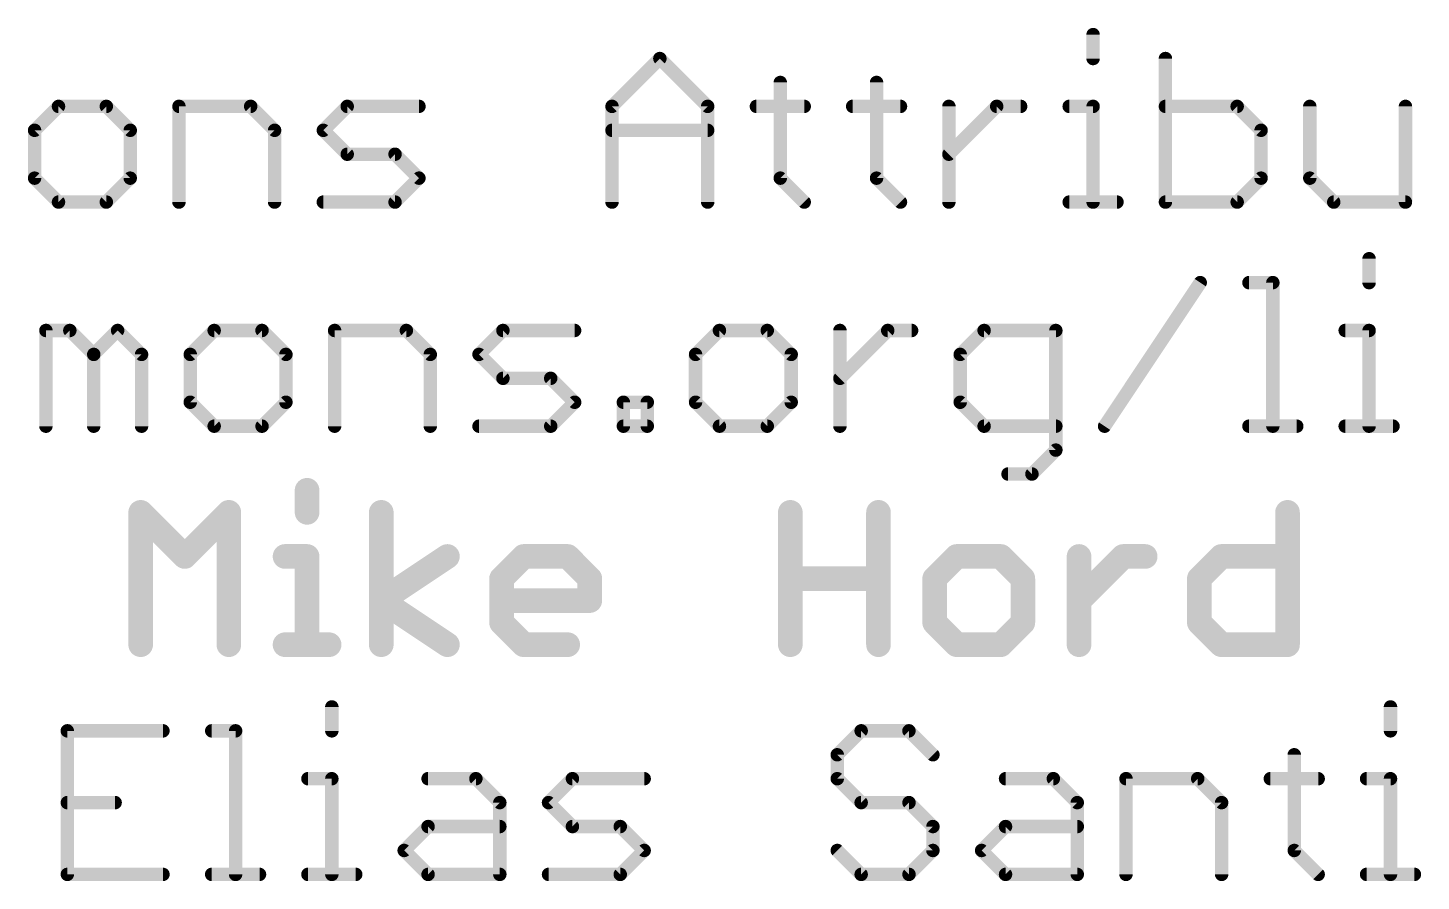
# Model space of a CAD drawing. Extents: x -24 to 83, y -22 to 58.
# Drawn here: x 25.53 to 41.33, y -21.59 to -11.92 of the extents above; entities that cross this region are included whole.
import ezdxf

# ---------------------------------------------------------------- set-up
doc = ezdxf.new("R2010")
doc.units = 0
doc.layers.add('51', color=53, linetype='CONTINUOUS')

msp = doc.modelspace()

# ---------------------------------------------------------------- linework, layer by layer
at = {"layer": '51'}
for points, const_width in [([(37.6107, -11.9956), (37.6107, -12.2668)], 0.1524), ([(32.1552, -12.8091), (32.6976, -12.2668)], 0.1524), ([(32.6976, -12.2668), (33.2399, -12.8091)], 0.1524), ([(38.431, -12.2668), (38.431, -13.8938)], 0.1524), ([(34.0635, -12.538), (34.0635, -13.6226)], 0.1524), ([(35.155, -12.538), (35.155, -13.6226)], 0.1524), ([(25.8778, -12.8091), (25.6066, -13.0803)], 0.1524), ([(26.4201, -12.8091), (25.8778, -12.8091)], 0.1524), ([(26.6913, -13.0803), (26.4201, -12.8091)], 0.1524), ([(27.2438, -13.8938), (27.2438, -12.8091)], 0.1524), ([(27.2438, -12.8091), (28.0573, -12.8091)], 0.1524), ([(28.0573, -12.8091), (28.3284, -13.0803)], 0.1524), ([(28.8809, -13.0803), (29.1521, -12.8091)], 0.1524), ([(29.1521, -12.8091), (29.9656, -12.8091)], 0.1524), ([(32.1552, -13.8938), (32.1552, -12.8091)], 0.1524), ([(33.2399, -12.8091), (33.2399, -13.8938)], 0.1524), ([(33.7924, -12.8091), (34.3347, -12.8091)], 0.1524), ([(34.8838, -12.8091), (35.4262, -12.8091)], 0.1524), ([(35.9753, -13.8938), (35.9753, -12.8091)], 0.1524), ([(35.9753, -13.3515), (36.5176, -12.8091)], 0.1524), ([(36.5176, -12.8091), (36.7888, -12.8091)], 0.1524), ([(37.3396, -12.8091), (37.6107, -12.8091)], 0.1524), ([(37.6107, -12.8091), (37.6107, -13.8938)], 0.1524), ([(39.2445, -12.8091), (38.431, -12.8091)], 0.1524), ([(39.5157, -13.0803), (39.2445, -12.8091)], 0.1524), ([(40.0682, -12.8091), (40.0682, -13.6226)], 0.1524), ([(41.1528, -13.8938), (41.1528, -12.8091)], 0.1524), ([(25.6066, -13.0803), (25.6066, -13.6226)], 0.1524), ([(26.6913, -13.6226), (26.6913, -13.0803)], 0.1524), ([(28.3284, -13.0803), (28.3284, -13.8938)], 0.1524), ([(29.1521, -13.3515), (28.8809, -13.0803)], 0.1524), ([(32.1552, -13.0803), (33.2399, -13.0803)], 0.1524), ([(39.5157, -13.6226), (39.5157, -13.0803)], 0.1524), ([(29.6944, -13.3515), (29.1521, -13.3515)], 0.1524), ([(29.9656, -13.6226), (29.6944, -13.3515)], 0.1524), ([(25.6066, -13.6226), (25.8778, -13.8938)], 0.1524), ([(26.4201, -13.8938), (26.6913, -13.6226)], 0.1524), ([(29.6944, -13.8938), (29.9656, -13.6226)], 0.1524), ([(34.0635, -13.6226), (34.3347, -13.8938)], 0.1524), ([(35.155, -13.6226), (35.4262, -13.8938)], 0.1524), ([(39.2445, -13.8938), (39.5157, -13.6226)], 0.1524), ([(40.0682, -13.6226), (40.3393, -13.8938)], 0.1524), ([(25.8778, -13.8938), (26.4201, -13.8938)], 0.1524), ([(28.8809, -13.8938), (29.6944, -13.8938)], 0.1524), ([(37.3396, -13.8938), (37.8819, -13.8938)], 0.1524), ([(38.431, -13.8938), (39.2445, -13.8938)], 0.1524), ([(40.3393, -13.8938), (41.1528, -13.8938)], 0.1524), ([(40.7406, -14.5356), (40.7406, -14.8068)], 0.1524), ([(37.7408, -16.4338), (38.8255, -14.8068)], 0.1524), ([(39.378, -14.8068), (39.6491, -14.8068)], 0.1524), ([(39.6491, -14.8068), (39.6491, -16.4338)], 0.1524), ([(25.735, -16.4338), (25.735, -15.3491)], 0.1524), ([(25.735, -15.3491), (26.0062, -15.3491)], 0.1524), ([(26.0062, -15.3491), (26.2773, -15.6203)], 0.1524), ([(26.2773, -15.6203), (26.5485, -15.3491)], 0.1524), ([(26.5485, -15.3491), (26.8197, -15.6203)], 0.1524), ([(27.6433, -15.3491), (27.3722, -15.6203)], 0.1524), ([(28.1857, -15.3491), (27.6433, -15.3491)], 0.1524), ([(28.4568, -15.6203), (28.1857, -15.3491)], 0.1524), ([(29.0093, -16.4338), (29.0093, -15.3491)], 0.1524), ([(29.0093, -15.3491), (29.8228, -15.3491)], 0.1524), ([(29.8228, -15.3491), (30.094, -15.6203)], 0.1524), ([(30.6465, -15.6203), (30.9176, -15.3491)], 0.1524), ([(30.9176, -15.3491), (31.7311, -15.3491)], 0.1524), ([(33.3734, -15.3491), (33.1022, -15.6203)], 0.1524), ([(33.9157, -15.3491), (33.3734, -15.3491)], 0.1524), ([(34.1869, -15.6203), (33.9157, -15.3491)], 0.1524), ([(34.7394, -16.4338), (34.7394, -15.3491)], 0.1524), ([(34.7394, -15.8915), (35.2817, -15.3491)], 0.1524), ([(35.2817, -15.3491), (35.5529, -15.3491)], 0.1524), ([(36.3748, -15.3491), (36.1037, -15.6203)], 0.1524), ([(37.1883, -15.3491), (36.3748, -15.3491)], 0.1524), ([(37.1883, -16.705), (37.1883, -15.3491)], 0.1524), ([(40.4694, -15.3491), (40.7406, -15.3491)], 0.1524), ([(40.7406, -15.3491), (40.7406, -16.4338)], 0.1524), ([(26.2773, -15.6203), (26.2773, -16.4338)], 0.1524), ([(26.8197, -15.6203), (26.8197, -16.4338)], 0.1524), ([(27.3722, -15.6203), (27.3722, -16.1626)], 0.1524), ([(28.4568, -16.1626), (28.4568, -15.6203)], 0.1524), ([(30.094, -15.6203), (30.094, -16.4338)], 0.1524), ([(30.9176, -15.8915), (30.6465, -15.6203)], 0.1524), ([(33.1022, -15.6203), (33.1022, -16.1626)], 0.1524), ([(34.1869, -16.1626), (34.1869, -15.6203)], 0.1524), ([(36.1037, -15.6203), (36.1037, -16.1626)], 0.1524), ([(31.46, -15.8915), (30.9176, -15.8915)], 0.1524), ([(31.7311, -16.1626), (31.46, -15.8915)], 0.1524), ([(27.3722, -16.1626), (27.6433, -16.4338)], 0.1524), ([(28.1857, -16.4338), (28.4568, -16.1626)], 0.1524), ([(31.46, -16.4338), (31.7311, -16.1626)], 0.1524), ([(32.2836, -16.4338), (32.2836, -16.1626)], 0.1524), ([(32.2836, -16.1626), (32.5548, -16.1626)], 0.1524), ([(32.5548, -16.1626), (32.5548, -16.4338)], 0.1524), ([(33.1022, -16.1626), (33.3734, -16.4338)], 0.1524), ([(33.9157, -16.4338), (34.1869, -16.1626)], 0.1524), ([(36.1037, -16.1626), (36.3748, -16.4338)], 0.1524), ([(27.6433, -16.4338), (28.1857, -16.4338)], 0.1524), ([(30.6465, -16.4338), (31.46, -16.4338)], 0.1524), ([(32.5548, -16.4338), (32.2836, -16.4338)], 0.1524), ([(33.3734, -16.4338), (33.9157, -16.4338)], 0.1524), ([(36.3748, -16.4338), (37.1883, -16.4338)], 0.1524), ([(39.378, -16.4338), (39.9203, -16.4338)], 0.1524), ([(40.4694, -16.4338), (41.0117, -16.4338)], 0.1524), ([(36.9172, -16.9761), (37.1883, -16.705)], 0.1524), ([(36.646, -16.9761), (36.9172, -16.9761)], 0.1524), ([(28.6968, -17.1604), (28.6968, -17.4104)], 0.2794), ([(26.8097, -18.9103), (26.8097, -17.4104)], 0.2794), ([(26.8097, -17.4104), (27.3097, -17.9104)], 0.2794), ([(27.3097, -17.9104), (27.8096, -17.4104)], 0.2794), ([(27.8096, -17.4104), (27.8096, -18.9103)], 0.2794), ([(29.5383, -18.9103), (29.5383, -17.4104)], 0.2794), ([(34.1769, -18.9103), (34.1769, -17.4104)], 0.2794), ([(35.1768, -17.4104), (35.1768, -18.9103)], 0.2794), ([(39.8154, -17.4104), (39.8154, -18.9103)], 0.2794), ([(28.4469, -17.9104), (28.6968, -17.9104)], 0.2794), ([(28.6968, -17.9104), (28.6968, -18.9103)], 0.2794), ([(29.5383, -18.4103), (30.2882, -17.9104)], 0.2794), ([(30.9026, -18.1604), (31.1526, -17.9104)], 0.2794), ([(31.1526, -17.9104), (31.6525, -17.9104)], 0.2794), ([(31.6525, -17.9104), (31.9025, -18.1604)], 0.2794), ([(36.064, -17.9104), (35.8141, -18.1604)], 0.2794), ([(36.564, -17.9104), (36.064, -17.9104)], 0.2794), ([(36.814, -18.1604), (36.564, -17.9104)], 0.2794), ([(37.4512, -18.9103), (37.4512, -17.9104)], 0.2794), ([(37.4512, -18.4103), (37.9512, -17.9104)], 0.2794), ([(37.9512, -17.9104), (38.2012, -17.9104)], 0.2794), ([(38.8155, -18.1604), (39.0655, -17.9104)], 0.2794), ([(39.0655, -17.9104), (39.8154, -17.9104)], 0.2794), ([(30.9026, -18.6603), (30.9026, -18.1604)], 0.2794), ([(31.9025, -18.1604), (31.9025, -18.4103)], 0.2794), ([(34.1769, -18.1604), (35.1768, -18.1604)], 0.2794), ([(35.8141, -18.1604), (35.8141, -18.6603)], 0.2794), ([(36.814, -18.6603), (36.814, -18.1604)], 0.2794), ([(38.8155, -18.6603), (38.8155, -18.1604)], 0.2794), ([(30.2882, -18.9103), (29.5383, -18.4103)], 0.2794), ([(31.9025, -18.4103), (30.9026, -18.4103)], 0.2794), ([(31.1526, -18.9103), (30.9026, -18.6603)], 0.2794), ([(35.8141, -18.6603), (36.064, -18.9103)], 0.2794), ([(36.564, -18.9103), (36.814, -18.6603)], 0.2794), ([(39.0655, -18.9103), (38.8155, -18.6603)], 0.2794), ([(28.4469, -18.9103), (28.9468, -18.9103)], 0.2794), ([(31.6525, -18.9103), (31.1526, -18.9103)], 0.2794), ([(36.064, -18.9103), (36.564, -18.9103)], 0.2794), ([(39.8154, -18.9103), (39.0655, -18.9103)], 0.2794), ([(28.9775, -19.6156), (28.9775, -19.8868)], 0.1524), ([(40.9833, -19.6156), (40.9833, -19.8868)], 0.1524), ([(27.0624, -19.8868), (25.9778, -19.8868)], 0.1524), ([(25.9778, -19.8868), (25.9778, -21.5138)], 0.1524), ([(27.6149, -19.8868), (27.8861, -19.8868)], 0.1524), ([(27.8861, -19.8868), (27.8861, -21.5138)], 0.1524), ([(34.9804, -19.8868), (34.7093, -20.158)], 0.1524), ([(35.5228, -19.8868), (34.9804, -19.8868)], 0.1524), ([(35.7939, -20.158), (35.5228, -19.8868)], 0.1524), ([(34.7093, -20.158), (34.7093, -20.4291)], 0.1524), ([(39.8919, -20.158), (39.8919, -21.2426)], 0.1524), ([(28.7064, -20.4291), (28.9775, -20.4291)], 0.1524), ([(28.9775, -20.4291), (28.9775, -21.5138)], 0.1524), ([(30.069, -20.4291), (30.6113, -20.4291)], 0.1524), ([(30.6113, -20.4291), (30.8825, -20.7003)], 0.1524), ([(31.435, -20.7003), (31.7061, -20.4291)], 0.1524), ([(31.7061, -20.4291), (32.5196, -20.4291)], 0.1524), ([(34.7093, -20.4291), (34.9804, -20.7003)], 0.1524), ([(36.6176, -20.4291), (37.1599, -20.4291)], 0.1524), ([(37.1599, -20.4291), (37.4311, -20.7003)], 0.1524), ([(37.9836, -21.5138), (37.9836, -20.4291)], 0.1524), ([(37.9836, -20.4291), (38.7971, -20.4291)], 0.1524), ([(38.7971, -20.4291), (39.0682, -20.7003)], 0.1524), ([(39.6207, -20.4291), (40.1631, -20.4291)], 0.1524), ([(40.7122, -20.4291), (40.9833, -20.4291)], 0.1524), ([(40.9833, -20.4291), (40.9833, -21.5138)], 0.1524), ([(25.9778, -20.7003), (26.5201, -20.7003)], 0.1524), ([(30.8825, -20.7003), (30.8825, -21.5138)], 0.1524), ([(31.7061, -20.9715), (31.435, -20.7003)], 0.1524), ([(34.9804, -20.7003), (35.5228, -20.7003)], 0.1524), ([(35.5228, -20.7003), (35.7939, -20.9715)], 0.1524), ([(37.4311, -20.7003), (37.4311, -21.5138)], 0.1524), ([(39.0682, -20.7003), (39.0682, -21.5138)], 0.1524), ([(29.7978, -21.2426), (30.069, -20.9715)], 0.1524), ([(30.069, -20.9715), (30.8825, -20.9715)], 0.1524), ([(32.2485, -20.9715), (31.7061, -20.9715)], 0.1524), ([(32.5196, -21.2426), (32.2485, -20.9715)], 0.1524), ([(35.7939, -20.9715), (35.7939, -21.2426)], 0.1524), ([(36.3464, -21.2426), (36.6176, -20.9715)], 0.1524), ([(36.6176, -20.9715), (37.4311, -20.9715)], 0.1524), ([(30.069, -21.5138), (29.7978, -21.2426)], 0.1524), ([(32.2485, -21.5138), (32.5196, -21.2426)], 0.1524), ([(34.9804, -21.5138), (34.7093, -21.2426)], 0.1524), ([(35.7939, -21.2426), (35.5228, -21.5138)], 0.1524), ([(36.6176, -21.5138), (36.3464, -21.2426)], 0.1524), ([(39.8919, -21.2426), (40.1631, -21.5138)], 0.1524), ([(25.9778, -21.5138), (27.0624, -21.5138)], 0.1524), ([(27.6149, -21.5138), (28.1573, -21.5138)], 0.1524), ([(28.7064, -21.5138), (29.2487, -21.5138)], 0.1524), ([(30.8825, -21.5138), (30.069, -21.5138)], 0.1524), ([(31.435, -21.5138), (32.2485, -21.5138)], 0.1524), ([(35.5228, -21.5138), (34.9804, -21.5138)], 0.1524), ([(37.4311, -21.5138), (36.6176, -21.5138)], 0.1524), ([(40.7122, -21.5138), (41.2545, -21.5138)], 0.1524)]:
    msp.add_lwpolyline(points, dxfattribs=dict(at, const_width=const_width))
for points, const_width in [([(37.6488, -11.9956, 1), (37.5726, -11.9956)], 0.0762), ([(32.7245, -12.2399, 1), (32.6706, -12.2938)], 0.0762), ([(32.7245, -12.2938, 1), (32.6706, -12.2399)], 0.0762), ([(37.5726, -12.2668, 1), (37.6488, -12.2668)], 0.0762), ([(38.4691, -12.2668, 1), (38.3929, -12.2668)], 0.0762), ([(34.1016, -12.538, 1), (34.0254, -12.538)], 0.0762), ([(35.1931, -12.538, 1), (35.1169, -12.538)], 0.0762), ([(25.8778, -12.771, 1), (25.8778, -12.8472)], 0.0762), ([(25.9047, -12.8361, 1), (25.8508, -12.7822)], 0.0762), ([(26.447, -12.7822, 1), (26.3932, -12.8361)], 0.0762), ([(26.4201, -12.8472, 1), (26.4201, -12.771)], 0.0762), ([(27.2819, -12.8091, 1), (27.2057, -12.8091)], 0.0762), ([(27.2438, -12.771, 1), (27.2438, -12.8472)], 0.0762), ([(28.0842, -12.7822, 1), (28.0303, -12.8361)], 0.0762), ([(28.0573, -12.8472, 1), (28.0573, -12.771)], 0.0762), ([(29.1521, -12.771, 1), (29.1521, -12.8472)], 0.0762), ([(29.179, -12.8361, 1), (29.1251, -12.7822)], 0.0762), ([(29.9656, -12.8472, 1), (29.9656, -12.771)], 0.0762), ([(32.1933, -12.8091, 1), (32.1171, -12.8091)], 0.0762), ([(32.1283, -12.7822, 1), (32.1822, -12.8361)], 0.0762), ([(33.278, -12.8091, 1), (33.2018, -12.8091)], 0.0762), ([(33.2129, -12.8361, 1), (33.2668, -12.7822)], 0.0762), ([(33.7924, -12.771, 1), (33.7924, -12.8472)], 0.0762), ([(34.3347, -12.8472, 1), (34.3347, -12.771)], 0.0762), ([(34.8838, -12.771, 1), (34.8838, -12.8472)], 0.0762), ([(35.4262, -12.8472, 1), (35.4262, -12.771)], 0.0762), ([(36.0134, -12.8091, 1), (35.9372, -12.8091)], 0.0762), ([(36.5176, -12.771, 1), (36.5176, -12.8472)], 0.0762), ([(36.5445, -12.8361, 1), (36.4906, -12.7822)], 0.0762), ([(36.7888, -12.8472, 1), (36.7888, -12.771)], 0.0762), ([(37.3396, -12.771, 1), (37.3396, -12.8472)], 0.0762), ([(37.6488, -12.8091, 1), (37.5726, -12.8091)], 0.0762), ([(37.6107, -12.8472, 1), (37.6107, -12.771)], 0.0762), ([(38.431, -12.771, 1), (38.431, -12.8472)], 0.0762), ([(39.2714, -12.7822, 1), (39.2175, -12.8361)], 0.0762), ([(39.2445, -12.8472, 1), (39.2445, -12.771)], 0.0762), ([(40.1063, -12.8091, 1), (40.0301, -12.8091)], 0.0762), ([(41.1909, -12.8091, 1), (41.1147, -12.8091)], 0.0762), ([(25.6447, -13.0803, 1), (25.5685, -13.0803)], 0.0762), ([(25.5797, -13.0534, 1), (25.6335, -13.1072)], 0.0762), ([(26.7294, -13.0803, 1), (26.6532, -13.0803)], 0.0762), ([(26.6643, -13.1072, 1), (26.7182, -13.0534)], 0.0762), ([(28.3665, -13.0803, 1), (28.2903, -13.0803)], 0.0762), ([(28.3015, -13.1072, 1), (28.3554, -13.0534)], 0.0762), ([(28.9079, -13.0534, 1), (28.854, -13.1072)], 0.0762), ([(28.854, -13.0534, 1), (28.9079, -13.1072)], 0.0762), ([(32.1552, -13.0422, 1), (32.1552, -13.1184)], 0.0762), ([(33.2399, -13.1184, 1), (33.2399, -13.0422)], 0.0762), ([(39.5538, -13.0803, 1), (39.4776, -13.0803)], 0.0762), ([(39.4887, -13.1072, 1), (39.5426, -13.0534)], 0.0762), ([(29.1521, -13.3134, 1), (29.1521, -13.3896)], 0.0762), ([(29.1251, -13.3784, 1), (29.179, -13.3245)], 0.0762), ([(29.7214, -13.3245, 1), (29.6675, -13.3784)], 0.0762), ([(29.6944, -13.3896, 1), (29.6944, -13.3134)], 0.0762), ([(35.9483, -13.3245, 1), (36.0022, -13.3784)], 0.0762), ([(25.6335, -13.5957, 1), (25.5797, -13.6496)], 0.0762), ([(25.5685, -13.6226, 1), (25.6447, -13.6226)], 0.0762), ([(26.6532, -13.6226, 1), (26.7294, -13.6226)], 0.0762), ([(26.7182, -13.6496, 1), (26.6643, -13.5957)], 0.0762), ([(29.9925, -13.6496, 1), (29.9386, -13.5957)], 0.0762), ([(29.9386, -13.6496, 1), (29.9925, -13.5957)], 0.0762), ([(34.0905, -13.5957, 1), (34.0366, -13.6496)], 0.0762), ([(34.0254, -13.6226, 1), (34.1016, -13.6226)], 0.0762), ([(35.1819, -13.5957, 1), (35.128, -13.6496)], 0.0762), ([(35.1169, -13.6226, 1), (35.1931, -13.6226)], 0.0762), ([(39.4776, -13.6226, 1), (39.5538, -13.6226)], 0.0762), ([(39.5426, -13.6496, 1), (39.4887, -13.5957)], 0.0762), ([(40.0951, -13.5957, 1), (40.0412, -13.6496)], 0.0762), ([(40.0301, -13.6226, 1), (40.1063, -13.6226)], 0.0762), ([(25.8778, -13.8557, 1), (25.8778, -13.9319)], 0.0762), ([(25.8508, -13.9207, 1), (25.9047, -13.8669)], 0.0762), ([(26.3932, -13.8669, 1), (26.447, -13.9207)], 0.0762), ([(26.4201, -13.9319, 1), (26.4201, -13.8557)], 0.0762), ([(27.2057, -13.8938, 1), (27.2819, -13.8938)], 0.0762), ([(28.2903, -13.8938, 1), (28.3665, -13.8938)], 0.0762), ([(28.8809, -13.8557, 1), (28.8809, -13.9319)], 0.0762), ([(29.6675, -13.8669, 1), (29.7214, -13.9207)], 0.0762), ([(29.6944, -13.9319, 1), (29.6944, -13.8557)], 0.0762), ([(32.1171, -13.8938, 1), (32.1933, -13.8938)], 0.0762), ([(33.2018, -13.8938, 1), (33.278, -13.8938)], 0.0762), ([(34.3078, -13.9207, 1), (34.3617, -13.8669)], 0.0762), ([(35.3992, -13.9207, 1), (35.4531, -13.8669)], 0.0762), ([(35.9372, -13.8938, 1), (36.0134, -13.8938)], 0.0762), ([(37.3396, -13.8557, 1), (37.3396, -13.9319)], 0.0762), ([(37.5726, -13.8938, 1), (37.6488, -13.8938)], 0.0762), ([(37.8819, -13.9319, 1), (37.8819, -13.8557)], 0.0762), ([(38.431, -13.8557, 1), (38.431, -13.9319)], 0.0762), ([(38.3929, -13.8938, 1), (38.4691, -13.8938)], 0.0762), ([(39.2176, -13.8669, 1), (39.2714, -13.9207)], 0.0762), ([(39.2445, -13.9319, 1), (39.2445, -13.8557)], 0.0762), ([(40.3393, -13.8557, 1), (40.3393, -13.9319)], 0.0762), ([(40.3124, -13.9207, 1), (40.3663, -13.8669)], 0.0762), ([(41.1147, -13.8938, 1), (41.1909, -13.8938)], 0.0762), ([(41.1528, -13.9319, 1), (41.1528, -13.8557)], 0.0762), ([(40.7787, -14.5356, 1), (40.7025, -14.5356)], 0.0762), ([(38.8572, -14.8279, 1), (38.7938, -14.7857)], 0.0762), ([(39.378, -14.7687, 1), (39.378, -14.8449)], 0.0762), ([(39.6872, -14.8068, 1), (39.611, -14.8068)], 0.0762), ([(39.6491, -14.8449, 1), (39.6491, -14.7687)], 0.0762), ([(40.7025, -14.8068, 1), (40.7787, -14.8068)], 0.0762), ([(25.7731, -15.3491, 1), (25.6969, -15.3491)], 0.0762), ([(25.735, -15.311, 1), (25.735, -15.3872)], 0.0762), ([(26.0331, -15.3222, 1), (25.9792, -15.3761)], 0.0762), ([(26.0062, -15.3872, 1), (26.0062, -15.311)], 0.0762), ([(26.5754, -15.3222, 1), (26.5216, -15.3761)], 0.0762), ([(26.5754, -15.3761, 1), (26.5216, -15.3222)], 0.0762), ([(27.6433, -15.311, 1), (27.6433, -15.3872)], 0.0762), ([(27.6703, -15.3761, 1), (27.6164, -15.3222)], 0.0762), ([(28.2126, -15.3222, 1), (28.1587, -15.3761)], 0.0762), ([(28.1857, -15.3872, 1), (28.1857, -15.311)], 0.0762), ([(29.0474, -15.3491, 1), (28.9712, -15.3491)], 0.0762), ([(29.0093, -15.311, 1), (29.0093, -15.3872)], 0.0762), ([(29.8498, -15.3222, 1), (29.7959, -15.3761)], 0.0762), ([(29.8228, -15.3872, 1), (29.8228, -15.311)], 0.0762), ([(30.9176, -15.311, 1), (30.9176, -15.3872)], 0.0762), ([(30.9446, -15.3761, 1), (30.8907, -15.3222)], 0.0762), ([(31.7311, -15.3872, 1), (31.7311, -15.311)], 0.0762), ([(33.3734, -15.311, 1), (33.3734, -15.3872)], 0.0762), ([(33.4003, -15.3761, 1), (33.3464, -15.3222)], 0.0762), ([(33.9427, -15.3222, 1), (33.8888, -15.3761)], 0.0762), ([(33.9157, -15.3872, 1), (33.9157, -15.311)], 0.0762), ([(34.7775, -15.3491, 1), (34.7013, -15.3491)], 0.0762), ([(35.2817, -15.311, 1), (35.2817, -15.3872)], 0.0762), ([(35.3086, -15.3761, 1), (35.2548, -15.3222)], 0.0762), ([(35.5529, -15.3872, 1), (35.5529, -15.311)], 0.0762), ([(36.3748, -15.311, 1), (36.3748, -15.3872)], 0.0762), ([(36.4018, -15.3761, 1), (36.3479, -15.3222)], 0.0762), ([(37.2264, -15.3491, 1), (37.1502, -15.3491)], 0.0762), ([(37.1883, -15.3872, 1), (37.1883, -15.311)], 0.0762), ([(40.4694, -15.311, 1), (40.4694, -15.3872)], 0.0762), ([(40.7787, -15.3491, 1), (40.7025, -15.3491)], 0.0762), ([(40.7406, -15.3872, 1), (40.7406, -15.311)], 0.0762), ([(26.3154, -15.6203, 1), (26.2392, -15.6203)], 0.0762), ([(26.2504, -15.5934, 1), (26.3043, -15.6472)], 0.0762), ([(26.2504, -15.6472, 1), (26.3043, -15.5934)], 0.0762), ([(26.8578, -15.6203, 1), (26.7816, -15.6203)], 0.0762), ([(26.7927, -15.6472, 1), (26.8466, -15.5934)], 0.0762), ([(27.4103, -15.6203, 1), (27.3341, -15.6203)], 0.0762), ([(27.3452, -15.5934, 1), (27.3991, -15.6472)], 0.0762), ([(28.4949, -15.6203, 1), (28.4187, -15.6203)], 0.0762), ([(28.4299, -15.6472, 1), (28.4838, -15.5934)], 0.0762), ([(30.1321, -15.6203, 1), (30.0559, -15.6203)], 0.0762), ([(30.067, -15.6472, 1), (30.1209, -15.5934)], 0.0762), ([(30.6734, -15.5934, 1), (30.6195, -15.6472)], 0.0762), ([(30.6195, -15.5934, 1), (30.6734, -15.6472)], 0.0762), ([(33.1403, -15.6203, 1), (33.0641, -15.6203)], 0.0762), ([(33.0753, -15.5934, 1), (33.1292, -15.6472)], 0.0762), ([(34.225, -15.6203, 1), (34.1488, -15.6203)], 0.0762), ([(34.1599, -15.6472, 1), (34.2138, -15.5934)], 0.0762), ([(36.1418, -15.6203, 1), (36.0656, -15.6203)], 0.0762), ([(36.0767, -15.5934, 1), (36.1306, -15.6472)], 0.0762), ([(30.9176, -15.8534, 1), (30.9176, -15.9296)], 0.0762), ([(30.8907, -15.9184, 1), (30.9446, -15.8645)], 0.0762), ([(31.4869, -15.8645, 1), (31.433, -15.9184)], 0.0762), ([(31.46, -15.9296, 1), (31.46, -15.8534)], 0.0762), ([(34.7124, -15.8645, 1), (34.7663, -15.9184)], 0.0762), ([(27.3991, -16.1357, 1), (27.3452, -16.1896)], 0.0762), ([(28.4838, -16.1896, 1), (28.4299, -16.1357)], 0.0762), ([(31.7581, -16.1896, 1), (31.7042, -16.1357)], 0.0762), ([(31.7042, -16.1896, 1), (31.7581, -16.1357)], 0.0762), ([(32.3217, -16.1626, 1), (32.2455, -16.1626)], 0.0762), ([(32.2836, -16.1245, 1), (32.2836, -16.2007)], 0.0762), ([(32.5929, -16.1626, 1), (32.5167, -16.1626)], 0.0762), ([(32.5548, -16.2007, 1), (32.5548, -16.1245)], 0.0762), ([(33.1292, -16.1357, 1), (33.0753, -16.1896)], 0.0762), ([(34.2138, -16.1896, 1), (34.1599, -16.1357)], 0.0762), ([(36.1306, -16.1357, 1), (36.0767, -16.1896)], 0.0762), ([(27.3341, -16.1626, 1), (27.4103, -16.1626)], 0.0762), ([(28.4187, -16.1626, 1), (28.4949, -16.1626)], 0.0762), ([(33.0641, -16.1626, 1), (33.1403, -16.1626)], 0.0762), ([(34.1488, -16.1626, 1), (34.225, -16.1626)], 0.0762), ([(36.0656, -16.1626, 1), (36.1418, -16.1626)], 0.0762), ([(25.6969, -16.4338, 1), (25.7731, -16.4338)], 0.0762), ([(26.2392, -16.4338, 1), (26.3154, -16.4338)], 0.0762), ([(26.7816, -16.4338, 1), (26.8578, -16.4338)], 0.0762), ([(27.6433, -16.3957, 1), (27.6433, -16.4719)], 0.0762), ([(27.6164, -16.4607, 1), (27.6703, -16.4069)], 0.0762), ([(28.1587, -16.4069, 1), (28.2126, -16.4607)], 0.0762), ([(28.1857, -16.4719, 1), (28.1857, -16.3957)], 0.0762), ([(28.9712, -16.4338, 1), (29.0474, -16.4338)], 0.0762), ([(30.0559, -16.4338, 1), (30.1321, -16.4338)], 0.0762), ([(30.6465, -16.3957, 1), (30.6465, -16.4719)], 0.0762), ([(31.433, -16.4069, 1), (31.4869, -16.4607)], 0.0762), ([(31.46, -16.4719, 1), (31.46, -16.3957)], 0.0762), ([(32.2836, -16.3957, 1), (32.2836, -16.4719)], 0.0762), ([(32.2455, -16.4338, 1), (32.3217, -16.4338)], 0.0762), ([(32.5167, -16.4338, 1), (32.5929, -16.4338)], 0.0762), ([(32.5548, -16.4719, 1), (32.5548, -16.3957)], 0.0762), ([(33.3734, -16.3957, 1), (33.3734, -16.4719)], 0.0762), ([(33.3464, -16.4607, 1), (33.4003, -16.4069)], 0.0762), ([(33.8888, -16.4069, 1), (33.9426, -16.4607)], 0.0762), ([(33.9157, -16.4719, 1), (33.9157, -16.3957)], 0.0762), ([(34.7013, -16.4338, 1), (34.7775, -16.4338)], 0.0762), ([(36.3748, -16.3957, 1), (36.3748, -16.4719)], 0.0762), ([(36.3479, -16.4607, 1), (36.4018, -16.4069)], 0.0762), ([(37.1883, -16.4719, 1), (37.1883, -16.3957)], 0.0762), ([(37.7091, -16.4127, 1), (37.7725, -16.4549)], 0.0762), ([(39.378, -16.3957, 1), (39.378, -16.4719)], 0.0762), ([(39.611, -16.4338, 1), (39.6872, -16.4338)], 0.0762), ([(39.9203, -16.4719, 1), (39.9203, -16.3957)], 0.0762), ([(40.4694, -16.3957, 1), (40.4694, -16.4719)], 0.0762), ([(40.7025, -16.4338, 1), (40.7787, -16.4338)], 0.0762), ([(41.0117, -16.4719, 1), (41.0117, -16.3957)], 0.0762), ([(37.1502, -16.705, 1), (37.2264, -16.705)], 0.0762), ([(37.2153, -16.7319, 1), (37.1614, -16.678)], 0.0762), ([(36.646, -16.938, 1), (36.646, -17.0142)], 0.0762), ([(36.9172, -17.0142, 1), (36.9172, -16.938)], 0.0762), ([(28.7667, -17.1604, 1), (28.627, -17.1604)], 0.1397), ([(36.8902, -16.9492, 1), (36.9441, -17.0031)], 0.0762), ([(26.8796, -17.4104, 1), (26.7399, -17.4104)], 0.1397), ([(26.8591, -17.361, 1), (26.7603, -17.4598)], 0.1397), ([(27.8795, -17.4104, 1), (27.7398, -17.4104)], 0.1397), ([(27.859, -17.4598, 1), (27.7602, -17.361)], 0.1397), ([(28.627, -17.4104, 1), (28.7667, -17.4104)], 0.1397), ([(29.6081, -17.4104, 1), (29.4684, -17.4104)], 0.1397), ([(34.2468, -17.4104, 1), (34.1071, -17.4104)], 0.1397), ([(35.2467, -17.4104, 1), (35.107, -17.4104)], 0.1397), ([(39.8853, -17.4104, 1), (39.7456, -17.4104)], 0.1397), ([(27.2603, -17.861, 1), (27.3591, -17.9598)], 0.1397), ([(27.2603, -17.9598, 1), (27.3591, -17.861)], 0.1397), ([(28.4469, -17.8405, 1), (28.4469, -17.9802)], 0.1397), ([(28.7667, -17.9104, 1), (28.627, -17.9104)], 0.1397), ([(28.6968, -17.9802, 1), (28.6968, -17.8405)], 0.1397), ([(30.327, -17.9685, 1), (30.2495, -17.8523)], 0.1397), ([(31.1526, -17.8405, 1), (31.1526, -17.9802)], 0.1397), ([(31.202, -17.9598, 1), (31.1032, -17.861)], 0.1397), ([(31.7019, -17.861, 1), (31.6031, -17.9598)], 0.1397), ([(31.6525, -17.9802, 1), (31.6525, -17.8405)], 0.1397), ([(36.064, -17.8405, 1), (36.064, -17.9802)], 0.1397), ([(36.1134, -17.9598, 1), (36.0146, -17.861)], 0.1397), ([(36.6134, -17.861, 1), (36.5146, -17.9598)], 0.1397), ([(36.564, -17.9802, 1), (36.564, -17.8405)], 0.1397), ([(37.5211, -17.9104, 1), (37.3814, -17.9104)], 0.1397), ([(37.9512, -17.8405, 1), (37.9512, -17.9802)], 0.1397), ([(38.0006, -17.9598, 1), (37.9018, -17.861)], 0.1397), ([(38.2012, -17.9802, 1), (38.2012, -17.8405)], 0.1397), ([(39.0655, -17.8405, 1), (39.0655, -17.9802)], 0.1397), ([(39.1149, -17.9598, 1), (39.0161, -17.861)], 0.1397), ([(39.8154, -17.9802, 1), (39.8154, -17.8405)], 0.1397), ([(30.9724, -18.1604, 1), (30.8327, -18.1604)], 0.1397), ([(30.8532, -18.111, 1), (30.952, -18.2098)], 0.1397), ([(31.9724, -18.1604, 1), (31.8327, -18.1604)], 0.1397), ([(31.8531, -18.2098, 1), (31.9519, -18.111)], 0.1397), ([(34.1769, -18.0905, 1), (34.1769, -18.2302)], 0.1397), ([(35.1768, -18.2302, 1), (35.1768, -18.0905)], 0.1397), ([(35.8839, -18.1604, 1), (35.7442, -18.1604)], 0.1397), ([(35.7647, -18.111, 1), (35.8635, -18.2098)], 0.1397), ([(36.8838, -18.1604, 1), (36.7441, -18.1604)], 0.1397), ([(36.7646, -18.2098, 1), (36.8634, -18.111)], 0.1397), ([(38.8854, -18.1604, 1), (38.7457, -18.1604)], 0.1397), ([(38.7661, -18.111, 1), (38.8649, -18.2098)], 0.1397), ([(29.577, -18.3522, 1), (29.4995, -18.4685)], 0.1397), ([(29.4995, -18.3522, 1), (29.577, -18.4685)], 0.1397), ([(30.9026, -18.3405, 1), (30.9026, -18.4802)], 0.1397), ([(31.9025, -18.4802, 1), (31.9025, -18.3405)], 0.1397), ([(37.4018, -18.3609, 1), (37.5006, -18.4597)], 0.1397), ([(31.8327, -18.4103, 1), (31.9724, -18.4103)], 0.1397), ([(30.8327, -18.6603, 1), (30.9724, -18.6603)], 0.1397), ([(30.952, -18.6109, 1), (30.8532, -18.7097)], 0.1397), ([(35.7442, -18.6603, 1), (35.8839, -18.6603)], 0.1397), ([(35.8635, -18.6109, 1), (35.7647, -18.7097)], 0.1397), ([(36.7441, -18.6603, 1), (36.8838, -18.6603)], 0.1397), ([(36.8634, -18.7097, 1), (36.7646, -18.6109)], 0.1397), ([(38.8649, -18.6109, 1), (38.7661, -18.7097)], 0.1397), ([(38.7457, -18.6603, 1), (38.8854, -18.6603)], 0.1397), ([(28.4469, -18.8405, 1), (28.4469, -18.9801)], 0.1397), ([(28.9468, -18.9801, 1), (28.9468, -18.8405)], 0.1397), ([(30.2495, -18.9684, 1), (30.327, -18.8522)], 0.1397), ([(31.1526, -18.8405, 1), (31.1526, -18.9801)], 0.1397), ([(31.1032, -18.9597, 1), (31.202, -18.8609)], 0.1397), ([(31.6525, -18.9801, 1), (31.6525, -18.8405)], 0.1397), ([(36.064, -18.8405, 1), (36.064, -18.9801)], 0.1397), ([(36.0146, -18.9597, 1), (36.1134, -18.8609)], 0.1397), ([(36.5146, -18.8609, 1), (36.6134, -18.9597)], 0.1397), ([(36.564, -18.9801, 1), (36.564, -18.8405)], 0.1397), ([(39.0655, -18.8405, 1), (39.0655, -18.9801)], 0.1397), ([(39.0161, -18.9597, 1), (39.1149, -18.8609)], 0.1397), ([(39.8154, -18.9801, 1), (39.8154, -18.8405)], 0.1397), ([(26.7399, -18.9103, 1), (26.8796, -18.9103)], 0.1397), ([(27.7398, -18.9103, 1), (27.8795, -18.9103)], 0.1397), ([(28.627, -18.9103, 1), (28.7667, -18.9103)], 0.1397), ([(29.4684, -18.9103, 1), (29.6081, -18.9103)], 0.1397), ([(34.1071, -18.9103, 1), (34.2468, -18.9103)], 0.1397), ([(35.107, -18.9103, 1), (35.2467, -18.9103)], 0.1397), ([(37.3814, -18.9103, 1), (37.5211, -18.9103)], 0.1397), ([(39.7456, -18.9103, 1), (39.8853, -18.9103)], 0.1397), ([(29.0156, -19.6156, 1), (28.9394, -19.6156)], 0.0762), ([(41.0214, -19.6156, 1), (40.9452, -19.6156)], 0.0762), ([(25.9778, -19.8487, 1), (25.9778, -19.9249)], 0.0762), ([(26.0159, -19.8868, 1), (25.9397, -19.8868)], 0.0762), ([(27.0624, -19.9249, 1), (27.0624, -19.8487)], 0.0762), ([(27.6149, -19.8487, 1), (27.6149, -19.9249)], 0.0762), ([(27.9242, -19.8868, 1), (27.848, -19.8868)], 0.0762), ([(27.8861, -19.9249, 1), (27.8861, -19.8487)], 0.0762), ([(28.9394, -19.8868, 1), (29.0156, -19.8868)], 0.0762), ([(34.9804, -19.8487, 1), (34.9804, -19.9249)], 0.0762), ([(35.0074, -19.9138, 1), (34.9535, -19.8599)], 0.0762), ([(35.5497, -19.8599, 1), (35.4958, -19.9138)], 0.0762), ([(35.5228, -19.9249, 1), (35.5228, -19.8487)], 0.0762), ([(40.9452, -19.8868, 1), (41.0214, -19.8868)], 0.0762), ([(34.6823, -20.131, 1), (34.7362, -20.1849)], 0.0762), ([(34.7474, -20.158, 1), (34.6712, -20.158)], 0.0762), ([(35.767, -20.1849, 1), (35.8209, -20.131)], 0.0762), ([(39.93, -20.158, 1), (39.8538, -20.158)], 0.0762), ([(28.7064, -20.391, 1), (28.7064, -20.4672)], 0.0762), ([(29.0156, -20.4291, 1), (28.9394, -20.4291)], 0.0762), ([(28.9775, -20.4672, 1), (28.9775, -20.391)], 0.0762), ([(30.069, -20.391, 1), (30.069, -20.4672)], 0.0762), ([(30.6382, -20.4022, 1), (30.5844, -20.4561)], 0.0762), ([(30.6113, -20.4672, 1), (30.6113, -20.391)], 0.0762), ([(31.7061, -20.391, 1), (31.7061, -20.4672)], 0.0762), ([(31.7331, -20.4561, 1), (31.6792, -20.4022)], 0.0762), ([(32.5196, -20.4672, 1), (32.5196, -20.391)], 0.0762), ([(34.7362, -20.4022, 1), (34.6823, -20.4561)], 0.0762), ([(36.6176, -20.391, 1), (36.6176, -20.4672)], 0.0762), ([(37.1869, -20.4022, 1), (37.133, -20.4561)], 0.0762), ([(37.1599, -20.4672, 1), (37.1599, -20.391)], 0.0762), ([(38.0217, -20.4291, 1), (37.9455, -20.4291)], 0.0762), ([(37.9836, -20.391, 1), (37.9836, -20.4672)], 0.0762), ([(38.824, -20.4022, 1), (38.7701, -20.4561)], 0.0762), ([(38.7971, -20.4672, 1), (38.7971, -20.391)], 0.0762), ([(39.6207, -20.391, 1), (39.6207, -20.4672)], 0.0762), ([(40.1631, -20.4672, 1), (40.1631, -20.391)], 0.0762), ([(40.7122, -20.391, 1), (40.7122, -20.4672)], 0.0762), ([(41.0214, -20.4291, 1), (40.9452, -20.4291)], 0.0762), ([(40.9833, -20.4672, 1), (40.9833, -20.391)], 0.0762), ([(34.6712, -20.4291, 1), (34.7474, -20.4291)], 0.0762), ([(25.9778, -20.6622, 1), (25.9778, -20.7384)], 0.0762), ([(26.5201, -20.7384, 1), (26.5201, -20.6622)], 0.0762), ([(30.9206, -20.7003, 1), (30.8444, -20.7003)], 0.0762), ([(30.8555, -20.7272, 1), (30.9094, -20.6734)], 0.0762), ([(31.4619, -20.6734, 1), (31.408, -20.7272)], 0.0762), ([(31.408, -20.6734, 1), (31.4619, -20.7272)], 0.0762), ([(34.9804, -20.6622, 1), (34.9804, -20.7384)], 0.0762), ([(34.9535, -20.7272, 1), (35.0074, -20.6734)], 0.0762), ([(35.5497, -20.6734, 1), (35.4958, -20.7272)], 0.0762), ([(35.5228, -20.7384, 1), (35.5228, -20.6622)], 0.0762), ([(37.4692, -20.7003, 1), (37.393, -20.7003)], 0.0762), ([(37.4042, -20.7272, 1), (37.458, -20.6734)], 0.0762), ([(39.1063, -20.7003, 1), (39.0301, -20.7003)], 0.0762), ([(39.0413, -20.7272, 1), (39.0952, -20.6734)], 0.0762), ([(30.069, -20.9334, 1), (30.069, -21.0096)], 0.0762), ([(30.0959, -20.9984, 1), (30.042, -20.9445)], 0.0762), ([(30.8825, -21.0096, 1), (30.8825, -20.9334)], 0.0762), ([(31.7061, -20.9334, 1), (31.7061, -21.0096)], 0.0762), ([(31.6792, -20.9984, 1), (31.7331, -20.9445)], 0.0762), ([(32.2754, -20.9445, 1), (32.2215, -20.9984)], 0.0762), ([(32.2485, -21.0096, 1), (32.2485, -20.9334)], 0.0762), ([(35.832, -20.9715, 1), (35.7558, -20.9715)], 0.0762), ([(35.767, -20.9984, 1), (35.8209, -20.9445)], 0.0762), ([(36.6176, -20.9334, 1), (36.6176, -21.0096)], 0.0762), ([(36.6445, -20.9984, 1), (36.5907, -20.9445)], 0.0762), ([(37.4311, -21.0096, 1), (37.4311, -20.9334)], 0.0762), ([(29.8248, -21.2157, 1), (29.7709, -21.2696)], 0.0762), ([(32.5466, -21.2696, 1), (32.4927, -21.2157)], 0.0762), ([(34.7362, -21.2157, 1), (34.6823, -21.2696)], 0.0762), ([(35.8209, -21.2696, 1), (35.767, -21.2157)], 0.0762), ([(36.3734, -21.2157, 1), (36.3195, -21.2696)], 0.0762), ([(39.9188, -21.2157, 1), (39.865, -21.2696)], 0.0762), ([(29.7709, -21.2157, 1), (29.8248, -21.2696)], 0.0762), ([(32.4927, -21.2696, 1), (32.5466, -21.2157)], 0.0762), ([(35.7558, -21.2426, 1), (35.832, -21.2426)], 0.0762), ([(36.3195, -21.2157, 1), (36.3734, -21.2696)], 0.0762), ([(39.8538, -21.2426, 1), (39.93, -21.2426)], 0.0762), ([(25.9778, -21.4757, 1), (25.9778, -21.5519)], 0.0762), ([(25.9397, -21.5138, 1), (26.0159, -21.5138)], 0.0762), ([(27.0624, -21.5519, 1), (27.0624, -21.4757)], 0.0762), ([(27.6149, -21.4757, 1), (27.6149, -21.5519)], 0.0762), ([(27.848, -21.5138, 1), (27.9242, -21.5138)], 0.0762), ([(28.1573, -21.5519, 1), (28.1573, -21.4757)], 0.0762), ([(28.7064, -21.4757, 1), (28.7064, -21.5519)], 0.0762), ([(28.9394, -21.5138, 1), (29.0156, -21.5138)], 0.0762), ([(29.2487, -21.5519, 1), (29.2487, -21.4757)], 0.0762), ([(30.069, -21.4757, 1), (30.069, -21.5519)], 0.0762), ([(30.042, -21.5407, 1), (30.0959, -21.4869)], 0.0762), ([(30.8444, -21.5138, 1), (30.9206, -21.5138)], 0.0762), ([(30.8825, -21.5519, 1), (30.8825, -21.4757)], 0.0762), ([(31.435, -21.4757, 1), (31.435, -21.5519)], 0.0762), ([(32.2215, -21.4869, 1), (32.2754, -21.5407)], 0.0762), ([(32.2485, -21.5519, 1), (32.2485, -21.4757)], 0.0762), ([(34.9804, -21.4757, 1), (34.9804, -21.5519)], 0.0762), ([(34.9535, -21.5407, 1), (35.0074, -21.4869)], 0.0762), ([(35.4958, -21.4869, 1), (35.5497, -21.5407)], 0.0762), ([(35.5228, -21.5519, 1), (35.5228, -21.4757)], 0.0762), ([(36.6176, -21.4757, 1), (36.6176, -21.5519)], 0.0762), ([(36.5907, -21.5407, 1), (36.6445, -21.4869)], 0.0762), ([(37.393, -21.5138, 1), (37.4692, -21.5138)], 0.0762), ([(37.4311, -21.5519, 1), (37.4311, -21.4757)], 0.0762), ([(37.9455, -21.5138, 1), (38.0217, -21.5138)], 0.0762), ([(39.0301, -21.5138, 1), (39.1063, -21.5138)], 0.0762), ([(40.1361, -21.5407, 1), (40.19, -21.4869)], 0.0762), ([(40.7122, -21.4757, 1), (40.7122, -21.5519)], 0.0762), ([(40.9452, -21.5138, 1), (41.0214, -21.5138)], 0.0762), ([(41.2545, -21.5519, 1), (41.2545, -21.4757)], 0.0762)]:
    msp.add_lwpolyline(points, format="xyb", dxfattribs=dict(at, const_width=const_width))

doc.saveas('drawing.dxf')
